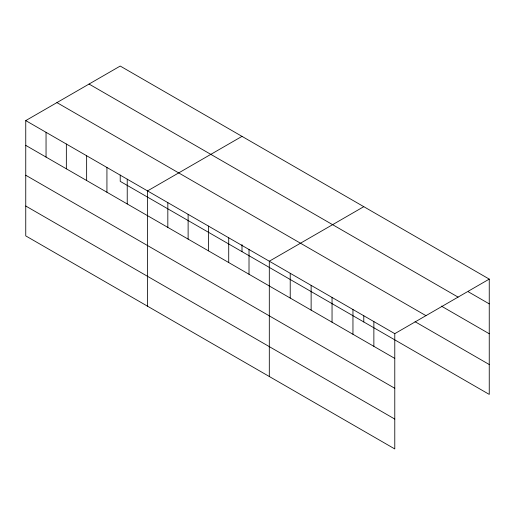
<?xml version="1.0" encoding="UTF-8"?>
<svg xmlns="http://www.w3.org/2000/svg" width="515" height="515" viewBox="0 0 515 515"><rect width="100%" height="100%" fill="white"/><g stroke="black" fill="none" stroke-linecap="round" stroke-linejoin="round"><path stroke-width="0.77" d="M25.75 120.6L394.78 333.656L394.78 448.945L25.75 235.889L25.75 120.6L120.22 66.055L489.25 279.111L489.25 394.4L120.22 181.344L120.22 175.055M241.999 136.366L147.528 190.904L147.528 306.2M363.783 206.676L269.306 261.214L269.306 376.504M394.78 333.656L489.25 279.111M468.341 291.805L489.25 303.876M89.044 84.054L458.073 297.11M441.355 306.097L489.25 333.752M56.927 102.601L425.957 315.656M415.045 321.688L489.25 364.53M25.75 145.365L394.78 358.421M25.75 175.235L394.78 388.291M25.75 206.013L394.78 419.068M373.864 321.579L373.864 346.344M363.783 315.676L363.783 321.965M352.955 309.509L352.955 334.274M332.046 297.438L332.046 322.197M311.131 285.361L311.131 310.127M290.222 273.291L290.222 298.056M249.015 249.498L249.015 274.263M241.999 244.58L241.999 251.655M228.718 237.782L228.718 262.547M208.421 226.059L208.421 250.824M188.123 214.343L188.123 239.108M167.826 202.627L167.826 227.392M127.231 179.188L127.231 203.953M106.933 167.472L106.933 192.237M86.642 155.755L86.642 180.514M66.345 144.033L66.345 168.798M46.047 132.316L46.047 157.081"/></g></svg>
